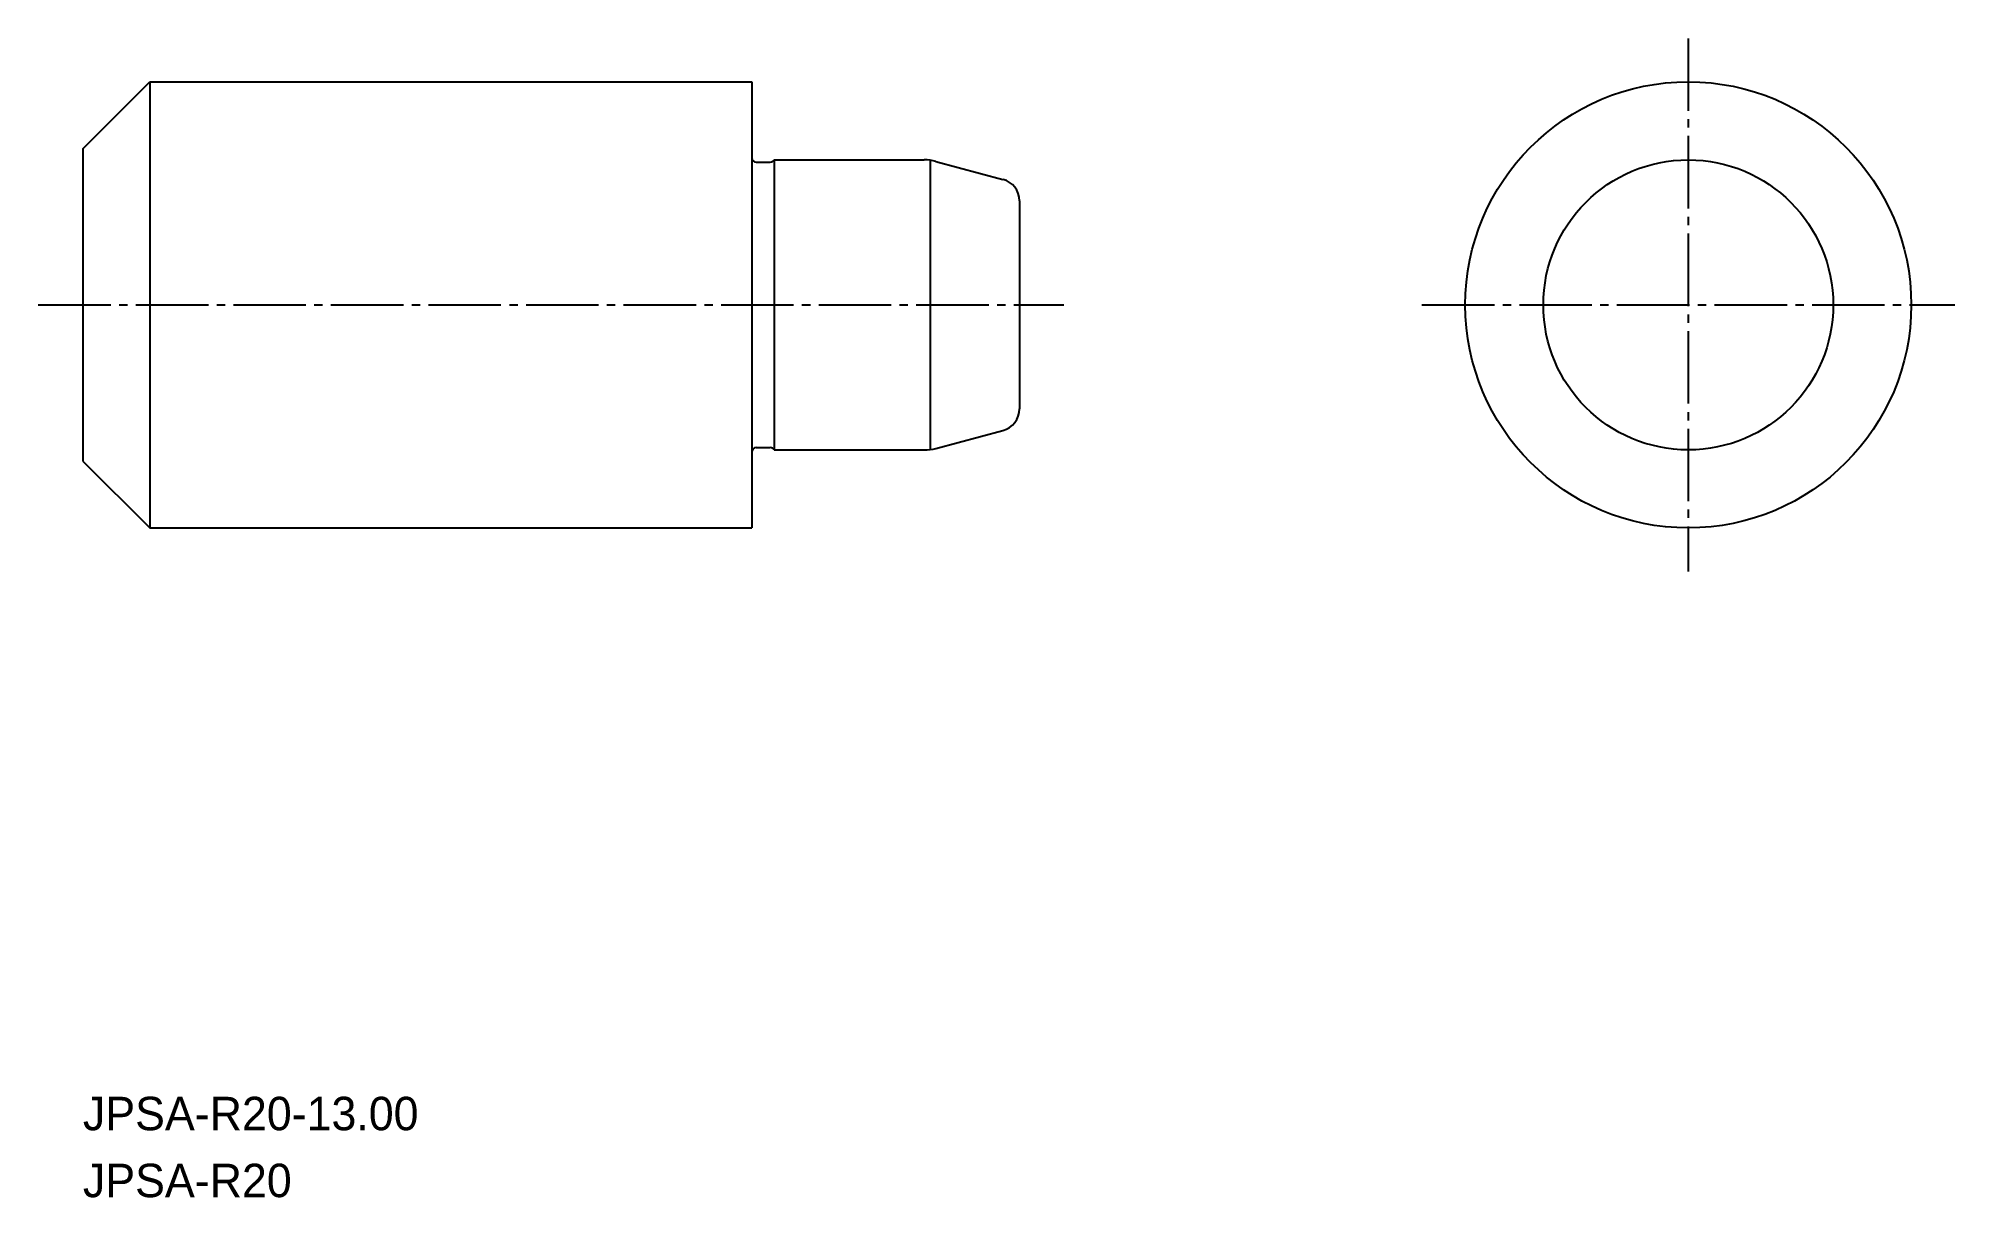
# Model space of a CAD drawing. Extents: x 32.8 to 118.8, y 10.5 to 62.5.
import ezdxf

# ---------------------------------------------------------------- set-up
doc = ezdxf.new("R2010")
doc.units = 0
doc.header["$LTSCALE"] = 0.25
doc.linetypes.add('CENTER', pattern=[17.5, 13, -1.5, 1.5, -1.5])
doc.layers.get('0').update_dxf_attribs({"linetype": 'CONTINUOUS'})
doc.layers.add('CENTER', color=1, linetype='CENTER')
doc.styles.get("Standard").update_dxf_attribs({"font": 'txt', "height": 1.6})

msp = doc.modelspace()

# ---------------------------------------------------------------- linework, layer by layer
at = {"color": 7, "linetype": 'CONTINUOUS'}
for p, q in [((34.837, 57.528), (37.837, 60.528)), ((37.837, 60.528), (37.837, 40.528)), ((37.837, 60.528), (64.837, 60.528)), ((64.837, 60.528), (64.837, 40.528)), ((34.837, 57.528), (34.837, 43.528)), ((65.037, 56.928), (65.664, 56.928)), ((65.837, 57.028), (65.837, 44.028)), ((65.837, 57.028), (72.574, 57.028)), ((72.837, 57.01), (72.837, 44.045)), ((73.092, 56.96), (76.096, 56.155)), ((64.837, 55.528), (64.837, 55.528)), ((76.837, 55.189), (76.837, 45.867)), ((64.837, 50.528), (64.837, 50.528)), ((73.092, 44.096), (76.096, 44.901)), ((65.037, 44.128), (65.664, 44.128)), ((65.837, 44.028), (72.574, 44.028)), ((34.837, 43.528), (37.837, 40.528)), ((37.837, 40.528), (64.837, 40.528))]:
    msp.add_line(p, q, dxfattribs=at)
for radius in [10, 6.5]:
    msp.add_circle((106.837, 50.528), radius, dxfattribs=at)
for centre, radius, start, end in [((65.037, 57.128), 0.2, 180, 270), ((65.664, 57.128), 0.2, 270, 329.99997), ((72.574, 55.028), 2, 75, 90), ((75.837, 55.189), 1, 360, 75), ((75.837, 45.867), 1, 285, 360), ((65.037, 43.928), 0.2, 90, 180), ((65.664, 43.928), 0.2, 30.00003, 90), ((72.574, 46.028), 2, 270, 285)]:
    msp.add_arc(centre, radius, start, end, dxfattribs=at)
at = {"layer": 'CENTER', "color": 1, "linetype": 'CENTER'}
for p, q in [((106.837, 62.475), (106.837, 38.58)), ((32.837, 50.528), (78.837, 50.528)), ((94.89, 50.528), (118.785, 50.528))]:
    msp.add_line(p, q, dxfattribs=at)

# ---------------------------------------------------------------- texts
at = {"color": 7, "linetype": 'CONTINUOUS'}
for s, p in [('JPSA-R20-13.00', (34.837, 13.528)), ('JPSA-R20', (34.837, 10.528))]:
    msp.add_text(s, height=1.5, dxfattribs=at).set_placement(p)

doc.saveas('drawing.dxf')
